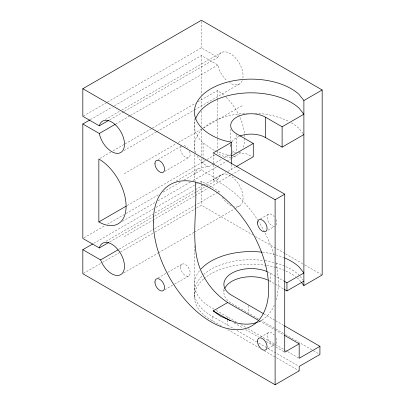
<?xml version="1.0" encoding="UTF-8"?>
<svg xmlns="http://www.w3.org/2000/svg" width="405" height="405" viewBox="0 0 405 405"><rect width="100%" height="100%" fill="white"/><g stroke="black" fill="none" stroke-linecap="round" stroke-linejoin="round"><path stroke-width="0.3" stroke-dasharray="2.02 1.52" d="M195.22 181.47C193.727 176.853 194.557 171.811 198.182 168.445L203.067 167.716L206.833 166.657L208.312 166.911L212.671 164.395M83.374 116.017L106.869 102.45M107.416 102.136L201.401 47.871L217.865 57.378A18.129 10.464 60 0 1 233.022 55.51A18.129 10.464 60 0 1 242.868 78.221M90.477 119.576L112.337 106.96M114.519 105.695L201.401 55.536L217.865 65.038A18.129 10.464 60 0 0 226.927 80.737M105.341 119.536L119.546 111.334M121.733 110.074L221.181 52.655M109.669 119.84L123.879 111.638M124.426 111.324L217.865 57.378M115.683 124.031L129.889 115.83M130.435 115.516L217.865 65.038M99.944 158.39L110.874 152.077M113.061 150.817L124.532 144.19M125.079 143.876L151.855 128.415M152.401 128.101L195.569 103.179M197.756 101.918L217.429 90.558A38.526 22.24 60 0 1 224.476 95.701M124.016 150.625L156.254 132.01M156.801 131.696L193.954 110.241M194.501 109.927L239.309 84.058M124.289 173.704L176.2 143.734M178.387 142.474L201.336 129.225M203.523 127.96L242.863 105.244M157.98 159.585L181.982 145.729M164.779 171.361L188.781 157.505M127.266 205.522L206.499 159.778M207.046 159.464L214.696 155.044M176.14 181.167L198.182 168.445M83.921 237.821L104.687 225.833M107.416 224.254L123.808 214.787M125.995 213.526L158.78 194.597M163.154 192.076L181.187 181.663M183.916 180.088L201.401 169.989L217.865 179.496A18.129 10.464 60 0 1 239.071 184.832A18.129 10.464 60 0 1 234.201 206.839M213.212 164.081L221.925 159.054M224.102 157.793L230.637 154.022M231.179 153.708L233.903 152.138L235.553 152.467M122.487 221.312L155.272 202.384M158.001 200.804L190.79 181.875M192.972 180.615L216.472 167.047M217.019 166.733L226.309 161.372M226.856 161.053L230.678 158.846M231.225 158.532L236.687 155.378M93.757 243.375L153.865 208.671M156.052 207.406L195.939 184.376M196.486 184.062L197.579 183.43M199.766 182.169L201.401 181.222L219.145 191.464A18.129 10.464 60 0 0 220.077 193.615M105.887 241.34L152.877 214.21M155.064 212.949L194.952 189.92M195.499 189.601L203.148 185.186M203.695 184.867L221.181 174.773M213.212 164.83L213.212 179.916L225.661 172.727M227.828 171.477L235.406 167.103M109.669 241.957L153.93 216.407M154.477 216.088L196.005 192.112M196.552 191.798L206.388 186.118M206.935 185.804L217.865 179.496M124.289 236.616L152.159 220.528M152.705 220.209L194.78 195.919M195.326 195.605L207.892 188.345M210.079 187.085L230.845 175.097M231.392 174.783L240.135 169.735M119.146 249.196L154.118 229.007M154.664 228.693L217.505 192.41M218.052 192.097L219.145 191.464M83.374 273.421L101.954 262.693M102.5 262.379L119.986 252.285M120.533 251.966L154.411 232.409M154.958 232.09L195.939 208.433M196.486 208.114L201.401 205.274L252.771 234.935M123.469 273.056L157.894 253.181M158.441 252.867L193.954 232.359M194.501 232.045L234.394 209.015M234.94 208.696L239.309 206.175M157.98 278.002L167.255 272.651M167.797 272.337L181.982 264.146M260.44 218.847L268.454 214.22M164.779 289.777L174.049 284.426M174.595 284.113L188.781 275.921M267.882 230.248L274.291 226.547M258.218 322.183L261.422 320.33M260.496 337.233L268.51 332.606M267.832 348.7L274.241 344.999M238.479 152.872L245.759 153.591L252.695 156.543M231.027 155.824L224.537 154.427L212.488 149.475L203.067 142.894A56.654 32.709 0 0 1 195.863 118.209M213.212 179.916L220.634 183.07A81.577 47.102 60 0 1 257.833 220.254M255.504 236.51L285.014 253.55M285.56 253.864L304.14 264.592M304.687 264.905L322.172 275M267.629 271.826A27.191 15.699 0 0 1 270.307 273.183L284.259 281.237M269.279 280.761A27.191 15.699 0 0 1 270.307 281.323L284.259 289.373M258.304 318.811L231.847 303.522A27.191 15.699 0 0 1 224.188 290.081M259.322 320.816L283.89 335.001M214.113 309.167L212.488 308.23A56.654 32.709 0 0 1 199.792 270.388M216.28 310.417L236.393 322.031M240.762 324.552L245.673 327.387M247.855 328.647L284.978 350.082M285.525 350.396L287.165 351.343M287.712 351.656L299.173 358.278M234.049 322.906L242.767 327.944M245.491 329.513L258.567 337.066M266.196 341.471L275.461 346.817M276.007 347.136L284.183 351.854M201.811 276.276A56.654 32.709 0 0 0 212.488 316.371L234.211 328.911M236.94 330.485L256.593 341.835M258.775 343.096L267.513 348.138M268.054 348.452L298.627 366.105M203.523 279.091A56.654 32.709 0 0 0 212.488 320.811L221.758 326.162M227.757 329.624L259.377 347.88M264.283 350.715L299.173 370.858M263.756 313.824L275.208 320.451M275.749 320.765L283.93 325.498M260.486 320.072L275.208 328.592M275.749 328.906L285.024 334.272M285.565 334.586L312.832 350.365M313.379 350.679L319.92 354.466M197.194 155.986A56.654 32.709 0 0 0 203.067 163.245L208.312 166.911M233.903 152.138L233.417 151.769A20.397 11.775 0 0 1 232.232 150.387M303.148 133.645L299.087 128.517A56.654 32.709 0 0 0 290.785 122.553M300.191 276.458L303.148 280.184M300.93 281.829L299.087 279.501A56.654 32.709 0 0 0 297.366 278.007M270.307 273.183L270.307 281.323M248.488 305.618L248.488 313.131M236.657 134.485L236.657 152.69M231.614 164.44L231.614 169.29M230.683 129.23L230.683 140.95M230.683 144.033L230.683 145.881M227.661 316.988L227.661 319.494M227.661 320.117L227.661 325.129M223.884 289.292L223.884 292.425M217.429 90.558L217.429 99.367M217.429 99.995L217.429 138.373M217.429 139.001L217.429 149.065M217.429 151.581L217.429 153.47A38.526 22.24 60 0 0 231.047 157.12M213.212 154.143L213.212 164.197M212.488 316.371L212.488 320.811M203.067 142.894L203.067 157.079M203.067 157.697L203.067 163.245M201.401 21.505L201.401 47.871M201.401 55.536L201.401 95.372M201.401 97.904L201.401 108.651M201.401 111.183L201.401 126.36M201.401 128.886L201.401 156.077M201.401 158.608L201.401 169.989M201.401 181.222L201.401 183.075M201.401 183.688L201.401 205.274M194.461 118.619L194.461 152.098M194.461 154.619L194.461 176.028M194.461 245.749L194.461 298.045M203.973 278.691A56.654 32.709 0 0 1 266.242 265.351M266.86 265.452A56.654 32.709 0 0 1 275.324 267.305M275.901 267.462A56.654 32.709 0 0 1 295.488 276.559M195.833 153.125A56.654 32.709 0 0 1 201.811 129.732M203.523 128.107A56.654 32.709 0 0 1 247.197 113.253M255.201 113.258A56.654 32.709 0 0 1 289.15 121.662M262.556 252.254A56.654 32.709 0 0 1 275.324 254.72M275.901 254.882A56.654 32.709 0 0 1 284.209 257.752M230.794 147.111A20.397 11.775 0 0 1 230.794 144.651M231.908 141.856A20.397 11.775 0 0 1 239.198 136.308M203.523 274.646A56.654 32.709 0 0 1 263.756 260.547M264.997 260.719A56.654 32.709 0 0 1 275.324 262.86M275.901 263.022A56.654 32.709 0 0 1 299.087 275.056M258.172 220.786A81.577 47.102 60 0 1 274.453 256.79M275.972 262.83A81.577 47.102 60 0 1 275.815 300.95M274.296 305.097A81.577 47.102 60 0 1 258.679 321.717M274.377 226.263A6.799 3.923 60 0 1 267.103 217.389A6.799 3.923 60 0 1 274.246 216.574M276.033 219.606A6.799 3.923 60 0 1 276.109 225.2M274.312 344.69A6.799 3.923 60 0 1 267.103 335.72A6.799 3.923 60 0 1 274.312 335.072M276.073 338.119A6.799 3.923 60 0 1 276.073 343.673M189.545 151.247A6.799 3.923 60 0 1 185.379 157.17A6.799 3.923 60 0 1 181.217 146.438M184.133 145.537A6.799 3.923 60 0 1 187.783 148.2M242.215 80.57A18.129 10.464 60 0 1 229.291 82.564M231.361 205.861A18.129 10.464 60 0 1 221.793 196.719M226.177 97.276A38.526 22.24 60 0 1 244.498 134.126M244.549 134.744A38.526 22.24 60 0 1 244.666 137.74M244.66 138.368A38.526 22.24 60 0 1 242.716 148.306M240.656 151.855A38.526 22.24 60 0 1 232.257 156.963M180.574 267.259A6.799 3.923 60 0 0 187.783 276.23A6.799 3.923 60 0 0 187.783 266.617A6.799 3.923 60 0 0 180.574 267.259"/><path stroke-width="0.61" d="M284.259 289.373L286.942 290.922L286.942 282.786L303.887 272.98L299.087 266.915A56.654 32.709 0 0 0 284.781 257.99M286.942 290.922L303.887 281.121M284.477 325.817L319.92 346.326L319.92 354.466L299.173 366.419L299.173 370.858L275.111 384.75L82.828 273.734L82.828 249.682L100.572 259.924A18.129 10.464 60 0 0 120.736 274.636A18.129 10.464 60 0 0 118.078 249.814A18.129 10.464 60 0 0 99.291 247.951L82.828 238.449L82.828 123.996L99.291 133.498A18.129 10.464 60 0 0 119.024 153.186A18.129 10.464 60 0 0 119.024 128.937A18.129 10.464 60 0 0 99.291 125.834L82.828 116.331L82.828 88.71L201.401 20.25L322.172 89.976L322.172 275L303.887 285.56L301.3 282.295M82.828 123.996L89.93 119.895M99.291 125.834L108.575 120.472M99.291 133.498L115.136 124.35M231.614 163.833L231.614 142.256L213.212 152.882L284.725 194.172L284.725 352.168L299.173 343.825L299.173 358.278L319.92 346.326M303.887 285.56L303.887 100.531L322.172 89.976M98.85 221.93A38.526 22.24 60 0 0 126.092 206.201A38.526 22.24 60 0 0 98.85 159.018L98.85 221.93L126.173 206.155M231.614 155.95L253.272 143.446L253.272 156.786L236.49 166.475M253.272 143.446L236.657 133.852A20.397 11.775 0 0 1 236.657 117.202A20.397 11.775 0 0 1 265.498 117.202L282.113 126.795L303.887 114.225L299.087 108.165A56.654 32.709 0 0 0 241.658 93.277A56.654 32.709 0 0 0 195.863 118.209M82.828 249.682L92.664 244.002M99.291 247.951L108.575 242.59M239.75 136.09A20.397 11.775 0 0 1 265.498 137.558L282.113 147.147L303.887 134.576M100.572 259.924L118.052 249.829M82.828 88.71L275.111 199.726L284.725 194.172M257.529 322.188A81.577 47.102 60 0 1 235.563 322.643L220.634 316.29L213.212 310.878L227.661 302.535L258.228 320.188M231.614 142.256L224.537 140.732A56.654 32.709 0 0 1 209.598 89.561A56.654 32.709 0 0 1 299.087 94.471L303.887 100.531M284.259 281.237L286.942 282.786M284.437 335.315L299.173 343.825M213.212 310.878L230.232 320.704M263.209 313.51L231.847 295.382A27.191 15.699 0 0 1 230.399 274.089A27.191 15.699 0 0 1 267.057 271.578M227.661 302.535C212.21 292.283 200.743 276.276 196.921 258.025C191.924 233.077 197.372 207.821 195.387 182.68M282.113 126.795L282.113 147.147M275.111 199.726L275.111 384.75M265.498 117.202L265.498 137.558M201.027 268.96A56.654 32.709 0 0 1 261.954 252.183M224.81 288.36A27.191 15.699 0 0 1 268.191 280.225M153.333 221.93A81.577 47.102 60 0 0 239.861 329.569A81.577 47.102 60 0 0 239.861 214.199A81.577 47.102 60 0 0 153.333 221.93M154.933 163.645A6.799 3.923 60 0 0 162.147 172.616A6.799 3.923 60 0 0 162.147 163.002A6.799 3.923 60 0 0 154.933 163.645M154.933 282.062A6.799 3.923 60 0 0 162.147 291.033A6.799 3.923 60 0 0 162.147 281.419A6.799 3.923 60 0 0 154.933 282.062M257.489 341.268A6.799 3.923 60 0 0 264.698 350.239A6.799 3.923 60 0 0 264.698 340.625A6.799 3.923 60 0 0 257.489 341.268M257.489 222.942A6.799 3.923 60 0 0 264.764 231.817A6.799 3.923 60 0 0 264.632 222.122A6.799 3.923 60 0 0 257.489 222.942"/></g></svg>
